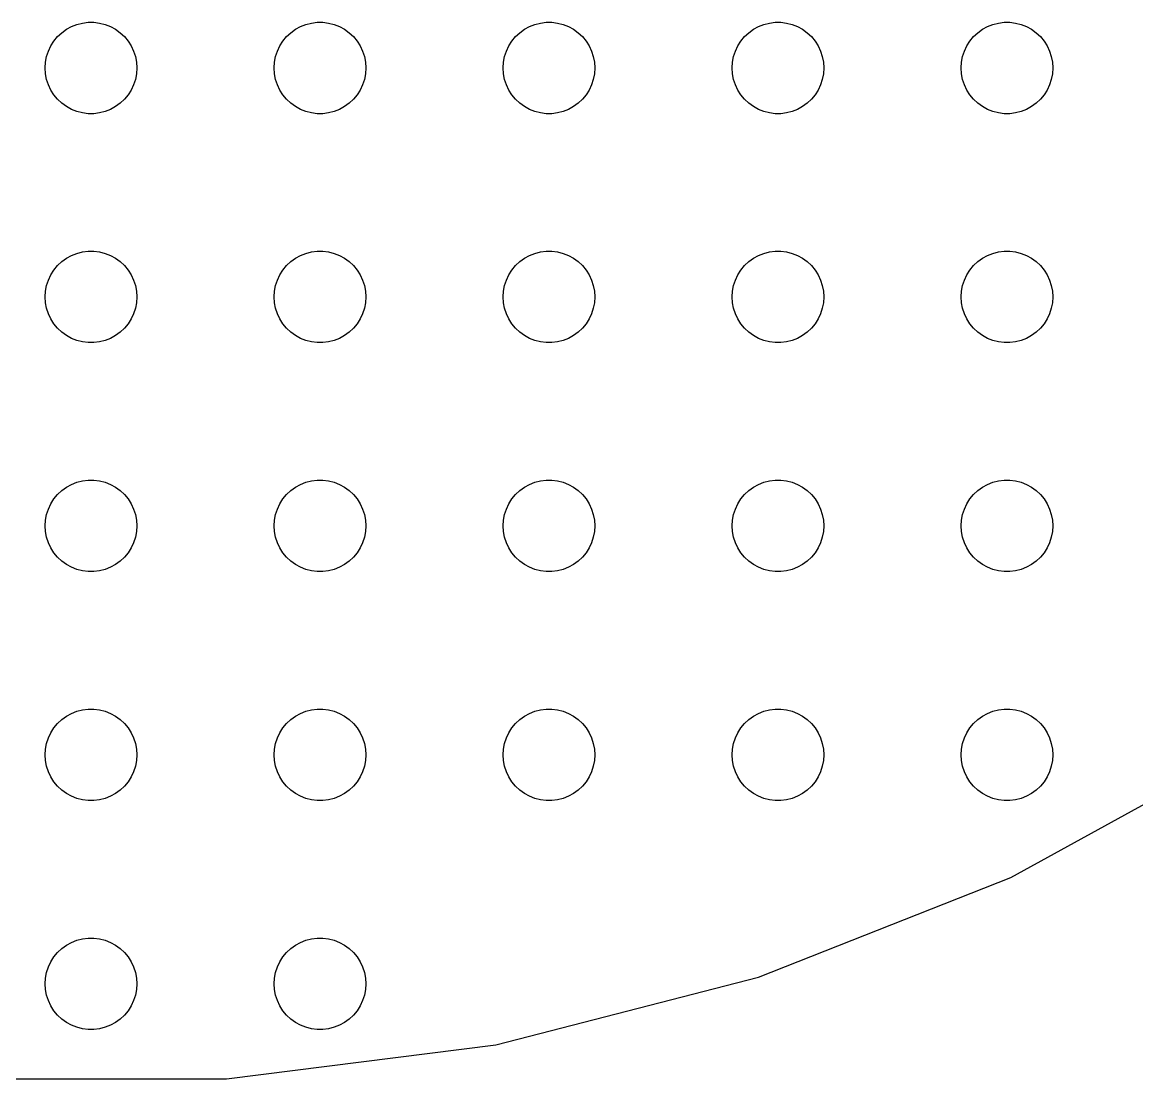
# Model space of a CAD drawing. Header units: metres. Extents: x -142 to 142, y -141 to 141.
# Drawn here: x -4.5 to 68.5, y -141.2 to -72 of the extents above; entities that cross this region are included whole.
import ezdxf

# ---------------------------------------------------------------- set-up
doc = ezdxf.new("R2010")
doc.units = ezdxf.units.M

msp = doc.modelspace()

# ---------------------------------------------------------------- linework, layer by layer
for p, q in [((-1.27733, -72.2855), (-0.92705, -72.1468)), ((-0.92705, -72.1468), (-0.56213, -72.0531)), ((-0.56213, -72.0531), (-0.18837, -72.0059)), ((-0.18837, -72.0059), (0.18837, -72.0059)), ((0.18837, -72.0059), (0.56213, -72.0531)), ((0.56213, -72.0531), (0.92705, -72.1468)), ((0.92705, -72.1468), (1.27733, -72.2855)), ((13.7227, -72.2855), (14.0729, -72.1468)), ((14.0729, -72.1468), (14.4379, -72.0531)), ((14.4379, -72.0531), (14.8116, -72.0059)), ((14.8116, -72.0059), (15.1884, -72.0059)), ((15.1884, -72.0059), (15.5621, -72.0531)), ((15.5621, -72.0531), (15.927, -72.1468)), ((15.927, -72.1468), (16.2773, -72.2855)), ((28.7227, -72.2855), (29.0729, -72.1468)), ((29.0729, -72.1468), (29.4379, -72.0531)), ((29.4379, -72.0531), (29.8116, -72.0059)), ((29.8116, -72.0059), (30.1884, -72.0059)), ((30.1884, -72.0059), (30.5621, -72.0531)), ((30.5621, -72.0531), (30.927, -72.1468)), ((30.927, -72.1468), (31.2773, -72.2855)), ((43.7227, -72.2855), (44.0729, -72.1468)), ((44.0729, -72.1468), (44.4379, -72.0531)), ((44.4379, -72.0531), (44.8116, -72.0059)), ((44.8116, -72.0059), (45.1884, -72.0059)), ((45.1884, -72.0059), (45.5621, -72.0531)), ((45.5621, -72.0531), (45.927, -72.1468)), ((45.927, -72.1468), (46.2773, -72.2855)), ((58.7227, -72.2855), (59.0729, -72.1468)), ((59.0729, -72.1468), (59.4379, -72.0531)), ((59.4379, -72.0531), (59.8116, -72.0059)), ((59.8116, -72.0059), (60.1884, -72.0059)), ((60.1884, -72.0059), (60.5621, -72.0531)), ((60.5621, -72.0531), (60.927, -72.1468)), ((60.927, -72.1468), (61.2773, -72.2855)), ((-2.42705, -73.2366), (-2.1869, -72.9464)), ((-2.1869, -72.9464), (-1.91226, -72.6885)), ((-1.91226, -72.6885), (-1.60747, -72.467)), ((-1.60747, -72.467), (-1.27733, -72.2855)), ((1.27733, -72.2855), (1.60747, -72.467)), ((1.60747, -72.467), (1.91226, -72.6885)), ((1.91226, -72.6885), (2.1869, -72.9464)), ((2.1869, -72.9464), (2.42705, -73.2366)), ((12.5729, -73.2366), (12.8131, -72.9464)), ((12.8131, -72.9464), (13.0877, -72.6885)), ((13.0877, -72.6885), (13.3925, -72.467)), ((13.3925, -72.467), (13.7227, -72.2855)), ((16.2773, -72.2855), (16.6075, -72.467)), ((16.6075, -72.467), (16.9123, -72.6885)), ((16.9123, -72.6885), (17.1869, -72.9464)), ((17.1869, -72.9464), (17.427, -73.2366)), ((27.5729, -73.2366), (27.8131, -72.9464)), ((27.8131, -72.9464), (28.0877, -72.6885)), ((28.0877, -72.6885), (28.3925, -72.467)), ((28.3925, -72.467), (28.7227, -72.2855)), ((31.2773, -72.2855), (31.6075, -72.467)), ((31.6075, -72.467), (31.9123, -72.6885)), ((31.9123, -72.6885), (32.1869, -72.9464)), ((32.1869, -72.9464), (32.427, -73.2366)), ((42.5729, -73.2366), (42.8131, -72.9464)), ((42.8131, -72.9464), (43.0877, -72.6885)), ((43.0877, -72.6885), (43.3925, -72.467)), ((43.3925, -72.467), (43.7227, -72.2855)), ((46.2773, -72.2855), (46.6075, -72.467)), ((46.6075, -72.467), (46.9123, -72.6885)), ((46.9123, -72.6885), (47.1869, -72.9464)), ((47.1869, -72.9464), (47.427, -73.2366)), ((57.5729, -73.2366), (57.8131, -72.9464)), ((57.8131, -72.9464), (58.0877, -72.6885)), ((58.0877, -72.6885), (58.3925, -72.467)), ((58.3925, -72.467), (58.7227, -72.2855)), ((61.2773, -72.2855), (61.6075, -72.467)), ((61.6075, -72.467), (61.9123, -72.6885)), ((61.9123, -72.6885), (62.1869, -72.9464)), ((62.1869, -72.9464), (62.427, -73.2366)), ((-2.78932, -73.8956), (-2.62891, -73.5547)), ((-2.62891, -73.5547), (-2.42705, -73.2366)), ((2.42705, -73.2366), (2.62891, -73.5547)), ((2.62891, -73.5547), (2.78932, -73.8956)), ((12.2107, -73.8956), (12.3711, -73.5547)), ((12.3711, -73.5547), (12.5729, -73.2366)), ((17.427, -73.2366), (17.6289, -73.5547)), ((17.6289, -73.5547), (17.7893, -73.8956)), ((27.2107, -73.8956), (27.3711, -73.5547)), ((27.3711, -73.5547), (27.5729, -73.2366)), ((32.427, -73.2366), (32.6289, -73.5547)), ((32.6289, -73.5547), (32.7893, -73.8956)), ((42.2107, -73.8956), (42.3711, -73.5547)), ((42.3711, -73.5547), (42.5729, -73.2366)), ((47.427, -73.2366), (47.6289, -73.5547)), ((47.6289, -73.5547), (47.7893, -73.8956)), ((57.2107, -73.8956), (57.3711, -73.5547)), ((57.3711, -73.5547), (57.5729, -73.2366)), ((62.427, -73.2366), (62.6289, -73.5547)), ((62.6289, -73.5547), (62.7893, -73.8956)), ((-2.97633, -74.624), (-2.90575, -74.2539)), ((-2.90575, -74.2539), (-2.78932, -73.8956)), ((2.78932, -73.8956), (2.90575, -74.2539)), ((2.90575, -74.2539), (2.97633, -74.624)), ((12.0237, -74.624), (12.0942, -74.2539)), ((12.0942, -74.2539), (12.2107, -73.8956)), ((17.7893, -73.8956), (17.9057, -74.2539)), ((17.9057, -74.2539), (17.9763, -74.624)), ((27.0237, -74.624), (27.0942, -74.2539)), ((27.0942, -74.2539), (27.2107, -73.8956)), ((32.7893, -73.8956), (32.9057, -74.2539)), ((32.9057, -74.2539), (32.9763, -74.624)), ((42.0237, -74.624), (42.0942, -74.2539)), ((42.0942, -74.2539), (42.2107, -73.8956)), ((47.7893, -73.8956), (47.9057, -74.2539)), ((47.9057, -74.2539), (47.9763, -74.624)), ((57.0237, -74.624), (57.0942, -74.2539)), ((57.0942, -74.2539), (57.2107, -73.8956)), ((62.7893, -73.8956), (62.9057, -74.2539)), ((62.9057, -74.2539), (62.9763, -74.624)), ((-3, -75), (-2.97633, -74.624)), ((-2.97633, -75.376), (-3, -75)), ((2.97633, -74.624), (3, -75)), ((3, -75), (2.97633, -75.376)), ((12, -75), (12.0237, -74.624)), ((12.0237, -75.376), (12, -75)), ((17.9763, -74.624), (18, -75)), ((18, -75), (17.9763, -75.376)), ((27, -75), (27.0237, -74.624)), ((27.0237, -75.376), (27, -75)), ((32.9763, -74.624), (33, -75)), ((33, -75), (32.9763, -75.376)), ((42, -75), (42.0237, -74.624)), ((42.0237, -75.376), (42, -75)), ((47.9763, -74.624), (48, -75)), ((48, -75), (47.9763, -75.376)), ((57, -75), (57.0237, -74.624)), ((57.0237, -75.376), (57, -75)), ((62.9763, -74.624), (63, -75)), ((63, -75), (62.9763, -75.376)), ((-2.90575, -75.7461), (-2.97633, -75.376)), ((-2.78932, -76.1044), (-2.90575, -75.7461)), ((2.90575, -75.7461), (2.78932, -76.1044)), ((2.97633, -75.376), (2.90575, -75.7461)), ((12.0942, -75.7461), (12.0237, -75.376)), ((12.2107, -76.1044), (12.0942, -75.7461)), ((17.9057, -75.7461), (17.7893, -76.1044)), ((17.9763, -75.376), (17.9057, -75.7461)), ((27.0942, -75.7461), (27.0237, -75.376)), ((27.2107, -76.1044), (27.0942, -75.7461)), ((32.9057, -75.7461), (32.7893, -76.1044)), ((32.9763, -75.376), (32.9057, -75.7461)), ((42.0942, -75.7461), (42.0237, -75.376)), ((42.2107, -76.1044), (42.0942, -75.7461)), ((47.9057, -75.7461), (47.7893, -76.1044)), ((47.9763, -75.376), (47.9057, -75.7461)), ((57.0942, -75.7461), (57.0237, -75.376)), ((57.2107, -76.1044), (57.0942, -75.7461)), ((62.9057, -75.7461), (62.7893, -76.1044)), ((62.9763, -75.376), (62.9057, -75.7461)), ((-2.62891, -76.4453), (-2.78932, -76.1044)), ((-2.42705, -76.7634), (-2.62891, -76.4453)), ((2.62891, -76.4453), (2.42705, -76.7634)), ((2.78932, -76.1044), (2.62891, -76.4453)), ((12.3711, -76.4453), (12.2107, -76.1044)), ((12.5729, -76.7634), (12.3711, -76.4453)), ((17.6289, -76.4453), (17.427, -76.7634)), ((17.7893, -76.1044), (17.6289, -76.4453)), ((27.3711, -76.4453), (27.2107, -76.1044)), ((27.5729, -76.7634), (27.3711, -76.4453)), ((32.6289, -76.4453), (32.427, -76.7634)), ((32.7893, -76.1044), (32.6289, -76.4453)), ((42.3711, -76.4453), (42.2107, -76.1044)), ((42.5729, -76.7634), (42.3711, -76.4453)), ((47.6289, -76.4453), (47.427, -76.7634)), ((47.7893, -76.1044), (47.6289, -76.4453)), ((57.3711, -76.4453), (57.2107, -76.1044)), ((57.5729, -76.7634), (57.3711, -76.4453)), ((62.6289, -76.4453), (62.427, -76.7634)), ((62.7893, -76.1044), (62.6289, -76.4453)), ((-2.1869, -77.0536), (-2.42705, -76.7634)), ((-1.91226, -77.3115), (-2.1869, -77.0536)), ((-1.60747, -77.533), (-1.91226, -77.3115)), ((1.91226, -77.3115), (1.60747, -77.533)), ((2.1869, -77.0536), (1.91226, -77.3115)), ((2.42705, -76.7634), (2.1869, -77.0536)), ((12.8131, -77.0536), (12.5729, -76.7634)), ((13.0877, -77.3115), (12.8131, -77.0536)), ((13.3925, -77.533), (13.0877, -77.3115)), ((16.9123, -77.3115), (16.6075, -77.533)), ((17.1869, -77.0536), (16.9123, -77.3115)), ((17.427, -76.7634), (17.1869, -77.0536)), ((27.8131, -77.0536), (27.5729, -76.7634)), ((28.0877, -77.3115), (27.8131, -77.0536)), ((28.3925, -77.533), (28.0877, -77.3115)), ((31.9123, -77.3115), (31.6075, -77.533)), ((32.1869, -77.0536), (31.9123, -77.3115)), ((32.427, -76.7634), (32.1869, -77.0536)), ((42.8131, -77.0536), (42.5729, -76.7634)), ((43.0877, -77.3115), (42.8131, -77.0536)), ((43.3925, -77.533), (43.0877, -77.3115)), ((46.9123, -77.3115), (46.6075, -77.533)), ((47.1869, -77.0536), (46.9123, -77.3115)), ((47.427, -76.7634), (47.1869, -77.0536)), ((57.8131, -77.0536), (57.5729, -76.7634)), ((58.0877, -77.3115), (57.8131, -77.0536)), ((58.3925, -77.533), (58.0877, -77.3115)), ((61.9123, -77.3115), (61.6075, -77.533)), ((62.1869, -77.0536), (61.9123, -77.3115)), ((62.427, -76.7634), (62.1869, -77.0536)), ((-1.27733, -77.7145), (-1.60747, -77.533)), ((-0.92705, -77.8532), (-1.27733, -77.7145)), ((-0.56213, -77.9469), (-0.92705, -77.8532)), ((-0.18837, -77.9941), (-0.56213, -77.9469)), ((0.18837, -77.9941), (-0.18837, -77.9941)), ((0.56213, -77.9469), (0.18837, -77.9941)), ((0.92705, -77.8532), (0.56213, -77.9469)), ((1.27733, -77.7145), (0.92705, -77.8532)), ((1.60747, -77.533), (1.27733, -77.7145)), ((13.7227, -77.7145), (13.3925, -77.533)), ((14.0729, -77.8532), (13.7227, -77.7145)), ((14.4379, -77.9469), (14.0729, -77.8532)), ((14.8116, -77.9941), (14.4379, -77.9469)), ((15.1884, -77.9941), (14.8116, -77.9941)), ((15.5621, -77.9469), (15.1884, -77.9941)), ((15.927, -77.8532), (15.5621, -77.9469)), ((16.2773, -77.7145), (15.927, -77.8532)), ((16.6075, -77.533), (16.2773, -77.7145)), ((28.7227, -77.7145), (28.3925, -77.533)), ((29.0729, -77.8532), (28.7227, -77.7145)), ((29.4379, -77.9469), (29.0729, -77.8532)), ((29.8116, -77.9941), (29.4379, -77.9469)), ((30.1884, -77.9941), (29.8116, -77.9941)), ((30.5621, -77.9469), (30.1884, -77.9941)), ((30.927, -77.8532), (30.5621, -77.9469)), ((31.2773, -77.7145), (30.927, -77.8532)), ((31.6075, -77.533), (31.2773, -77.7145)), ((43.7227, -77.7145), (43.3925, -77.533)), ((44.0729, -77.8532), (43.7227, -77.7145)), ((44.4379, -77.9469), (44.0729, -77.8532)), ((44.8116, -77.9941), (44.4379, -77.9469)), ((45.1884, -77.9941), (44.8116, -77.9941)), ((45.5621, -77.9469), (45.1884, -77.9941)), ((45.927, -77.8532), (45.5621, -77.9469)), ((46.2773, -77.7145), (45.927, -77.8532)), ((46.6075, -77.533), (46.2773, -77.7145)), ((58.7227, -77.7145), (58.3925, -77.533)), ((59.0729, -77.8532), (58.7227, -77.7145)), ((59.4379, -77.9469), (59.0729, -77.8532)), ((59.8116, -77.9941), (59.4379, -77.9469)), ((60.1884, -77.9941), (59.8116, -77.9941)), ((60.5621, -77.9469), (60.1884, -77.9941)), ((60.927, -77.8532), (60.5621, -77.9469)), ((61.2773, -77.7145), (60.927, -77.8532)), ((61.6075, -77.533), (61.2773, -77.7145)), ((-1.91226, -87.6885), (-1.60747, -87.467)), ((-1.60747, -87.467), (-1.27733, -87.2855)), ((-1.27733, -87.2855), (-0.92705, -87.1468)), ((-0.92705, -87.1468), (-0.56213, -87.0531)), ((-0.56213, -87.0531), (-0.18837, -87.0059)), ((-0.18837, -87.0059), (0.18837, -87.0059)), ((0.18837, -87.0059), (0.56213, -87.0531)), ((0.56213, -87.0531), (0.92705, -87.1468)), ((0.92705, -87.1468), (1.27733, -87.2855)), ((1.27733, -87.2855), (1.60747, -87.467)), ((1.60747, -87.467), (1.91226, -87.6885)), ((13.0877, -87.6885), (13.3925, -87.467)), ((13.3925, -87.467), (13.7227, -87.2855)), ((13.7227, -87.2855), (14.0729, -87.1468)), ((14.0729, -87.1468), (14.4379, -87.0531)), ((14.4379, -87.0531), (14.8116, -87.0059)), ((14.8116, -87.0059), (15.1884, -87.0059)), ((15.1884, -87.0059), (15.5621, -87.0531)), ((15.5621, -87.0531), (15.927, -87.1468)), ((15.927, -87.1468), (16.2773, -87.2855)), ((16.2773, -87.2855), (16.6075, -87.467)), ((16.6075, -87.467), (16.9123, -87.6885)), ((28.0877, -87.6885), (28.3925, -87.467)), ((28.3925, -87.467), (28.7227, -87.2855)), ((28.7227, -87.2855), (29.0729, -87.1468)), ((29.0729, -87.1468), (29.4379, -87.0531)), ((29.4379, -87.0531), (29.8116, -87.0059)), ((29.8116, -87.0059), (30.1884, -87.0059)), ((30.1884, -87.0059), (30.5621, -87.0531)), ((30.5621, -87.0531), (30.927, -87.1468)), ((30.927, -87.1468), (31.2773, -87.2855)), ((31.2773, -87.2855), (31.6075, -87.467)), ((31.6075, -87.467), (31.9123, -87.6885)), ((43.0877, -87.6885), (43.3925, -87.467)), ((43.3925, -87.467), (43.7227, -87.2855)), ((43.7227, -87.2855), (44.0729, -87.1468)), ((44.0729, -87.1468), (44.4379, -87.0531)), ((44.4379, -87.0531), (44.8116, -87.0059)), ((44.8116, -87.0059), (45.1884, -87.0059)), ((45.1884, -87.0059), (45.5621, -87.0531)), ((45.5621, -87.0531), (45.927, -87.1468)), ((45.927, -87.1468), (46.2773, -87.2855)), ((46.2773, -87.2855), (46.6075, -87.467)), ((46.6075, -87.467), (46.9123, -87.6885)), ((58.0877, -87.6885), (58.3925, -87.467)), ((58.3925, -87.467), (58.7227, -87.2855)), ((58.7227, -87.2855), (59.0729, -87.1468)), ((59.0729, -87.1468), (59.4379, -87.0531)), ((59.4379, -87.0531), (59.8116, -87.0059)), ((59.8116, -87.0059), (60.1884, -87.0059)), ((60.1884, -87.0059), (60.5621, -87.0531)), ((60.5621, -87.0531), (60.927, -87.1468)), ((60.927, -87.1468), (61.2773, -87.2855)), ((61.2773, -87.2855), (61.6075, -87.467)), ((61.6075, -87.467), (61.9123, -87.6885)), ((-2.62891, -88.5547), (-2.42705, -88.2366)), ((-2.42705, -88.2366), (-2.1869, -87.9464)), ((-2.1869, -87.9464), (-1.91226, -87.6885)), ((1.91226, -87.6885), (2.1869, -87.9464)), ((2.1869, -87.9464), (2.42705, -88.2366)), ((2.42705, -88.2366), (2.62891, -88.5547)), ((12.3711, -88.5547), (12.5729, -88.2366)), ((12.5729, -88.2366), (12.8131, -87.9464)), ((12.8131, -87.9464), (13.0877, -87.6885)), ((16.9123, -87.6885), (17.1869, -87.9464)), ((17.1869, -87.9464), (17.427, -88.2366)), ((17.427, -88.2366), (17.6289, -88.5547)), ((27.3711, -88.5547), (27.5729, -88.2366)), ((27.5729, -88.2366), (27.8131, -87.9464)), ((27.8131, -87.9464), (28.0877, -87.6885)), ((31.9123, -87.6885), (32.1869, -87.9464)), ((32.1869, -87.9464), (32.427, -88.2366)), ((32.427, -88.2366), (32.6289, -88.5547)), ((42.3711, -88.5547), (42.5729, -88.2366)), ((42.5729, -88.2366), (42.8131, -87.9464)), ((42.8131, -87.9464), (43.0877, -87.6885)), ((46.9123, -87.6885), (47.1869, -87.9464)), ((47.1869, -87.9464), (47.427, -88.2366)), ((47.427, -88.2366), (47.6289, -88.5547)), ((57.3711, -88.5547), (57.5729, -88.2366)), ((57.5729, -88.2366), (57.8131, -87.9464)), ((57.8131, -87.9464), (58.0877, -87.6885)), ((61.9123, -87.6885), (62.1869, -87.9464)), ((62.1869, -87.9464), (62.427, -88.2366)), ((62.427, -88.2366), (62.6289, -88.5547)), ((-2.90575, -89.2539), (-2.78932, -88.8956)), ((-2.78932, -88.8956), (-2.62891, -88.5547)), ((2.62891, -88.5547), (2.78932, -88.8956)), ((2.78932, -88.8956), (2.90575, -89.2539)), ((12.0942, -89.2539), (12.2107, -88.8956)), ((12.2107, -88.8956), (12.3711, -88.5547)), ((17.6289, -88.5547), (17.7893, -88.8956)), ((17.7893, -88.8956), (17.9057, -89.2539)), ((27.0942, -89.2539), (27.2107, -88.8956)), ((27.2107, -88.8956), (27.3711, -88.5547)), ((32.6289, -88.5547), (32.7893, -88.8956)), ((32.7893, -88.8956), (32.9057, -89.2539)), ((42.0942, -89.2539), (42.2107, -88.8956)), ((42.2107, -88.8956), (42.3711, -88.5547)), ((47.6289, -88.5547), (47.7893, -88.8956)), ((47.7893, -88.8956), (47.9057, -89.2539)), ((57.0942, -89.2539), (57.2107, -88.8956)), ((57.2107, -88.8956), (57.3711, -88.5547)), ((62.6289, -88.5547), (62.7893, -88.8956)), ((62.7893, -88.8956), (62.9057, -89.2539)), ((-3, -90), (-2.97633, -89.624)), ((-2.97633, -89.624), (-2.90575, -89.2539)), ((2.90575, -89.2539), (2.97633, -89.624)), ((2.97633, -89.624), (3, -90)), ((12, -90), (12.0237, -89.624)), ((12.0237, -89.624), (12.0942, -89.2539)), ((17.9057, -89.2539), (17.9763, -89.624)), ((17.9763, -89.624), (18, -90)), ((27, -90), (27.0237, -89.624)), ((27.0237, -89.624), (27.0942, -89.2539)), ((32.9057, -89.2539), (32.9763, -89.624)), ((32.9763, -89.624), (33, -90)), ((42, -90), (42.0237, -89.624)), ((42.0237, -89.624), (42.0942, -89.2539)), ((47.9057, -89.2539), (47.9763, -89.624)), ((47.9763, -89.624), (48, -90)), ((57, -90), (57.0237, -89.624)), ((57.0237, -89.624), (57.0942, -89.2539)), ((62.9057, -89.2539), (62.9763, -89.624)), ((62.9763, -89.624), (63, -90)), ((-2.97633, -90.376), (-3, -90)), ((-2.90575, -90.7461), (-2.97633, -90.376)), ((2.97633, -90.376), (2.90575, -90.7461)), ((3, -90), (2.97633, -90.376)), ((12.0237, -90.376), (12, -90)), ((12.0942, -90.7461), (12.0237, -90.376)), ((17.9763, -90.376), (17.9057, -90.7461)), ((18, -90), (17.9763, -90.376)), ((27.0237, -90.376), (27, -90)), ((27.0942, -90.7461), (27.0237, -90.376)), ((32.9763, -90.376), (32.9057, -90.7461)), ((33, -90), (32.9763, -90.376)), ((42.0237, -90.376), (42, -90)), ((42.0942, -90.7461), (42.0237, -90.376)), ((47.9763, -90.376), (47.9057, -90.7461)), ((48, -90), (47.9763, -90.376)), ((57.0237, -90.376), (57, -90)), ((57.0942, -90.7461), (57.0237, -90.376)), ((62.9763, -90.376), (62.9057, -90.7461)), ((63, -90), (62.9763, -90.376)), ((-2.78932, -91.1044), (-2.90575, -90.7461)), ((-2.62891, -91.4453), (-2.78932, -91.1044)), ((2.78932, -91.1044), (2.62891, -91.4453)), ((2.90575, -90.7461), (2.78932, -91.1044)), ((12.2107, -91.1044), (12.0942, -90.7461)), ((12.3711, -91.4453), (12.2107, -91.1044)), ((17.7893, -91.1044), (17.6289, -91.4453)), ((17.9057, -90.7461), (17.7893, -91.1044)), ((27.2107, -91.1044), (27.0942, -90.7461)), ((27.3711, -91.4453), (27.2107, -91.1044)), ((32.7893, -91.1044), (32.6289, -91.4453)), ((32.9057, -90.7461), (32.7893, -91.1044)), ((42.2107, -91.1044), (42.0942, -90.7461)), ((42.3711, -91.4453), (42.2107, -91.1044)), ((47.7893, -91.1044), (47.6289, -91.4453)), ((47.9057, -90.7461), (47.7893, -91.1044)), ((57.2107, -91.1044), (57.0942, -90.7461)), ((57.3711, -91.4453), (57.2107, -91.1044)), ((62.7893, -91.1044), (62.6289, -91.4453)), ((62.9057, -90.7461), (62.7893, -91.1044)), ((-2.42705, -91.7634), (-2.62891, -91.4453)), ((-2.1869, -92.0536), (-2.42705, -91.7634)), ((2.42705, -91.7634), (2.1869, -92.0536)), ((2.62891, -91.4453), (2.42705, -91.7634)), ((12.5729, -91.7634), (12.3711, -91.4453)), ((12.8131, -92.0536), (12.5729, -91.7634)), ((17.427, -91.7634), (17.1869, -92.0536)), ((17.6289, -91.4453), (17.427, -91.7634)), ((27.5729, -91.7634), (27.3711, -91.4453)), ((27.8131, -92.0536), (27.5729, -91.7634)), ((32.427, -91.7634), (32.1869, -92.0536)), ((32.6289, -91.4453), (32.427, -91.7634)), ((42.5729, -91.7634), (42.3711, -91.4453)), ((42.8131, -92.0536), (42.5729, -91.7634)), ((47.427, -91.7634), (47.1869, -92.0536)), ((47.6289, -91.4453), (47.427, -91.7634)), ((57.5729, -91.7634), (57.3711, -91.4453)), ((57.8131, -92.0536), (57.5729, -91.7634)), ((62.427, -91.7634), (62.1869, -92.0536)), ((62.6289, -91.4453), (62.427, -91.7634)), ((-1.91226, -92.3115), (-2.1869, -92.0536)), ((-1.60747, -92.533), (-1.91226, -92.3115)), ((-1.27733, -92.7145), (-1.60747, -92.533)), ((1.60747, -92.533), (1.27733, -92.7145)), ((1.91226, -92.3115), (1.60747, -92.533)), ((2.1869, -92.0536), (1.91226, -92.3115)), ((13.0877, -92.3115), (12.8131, -92.0536)), ((13.3925, -92.533), (13.0877, -92.3115)), ((13.7227, -92.7145), (13.3925, -92.533)), ((16.6075, -92.533), (16.2773, -92.7145)), ((16.9123, -92.3115), (16.6075, -92.533)), ((17.1869, -92.0536), (16.9123, -92.3115)), ((28.0877, -92.3115), (27.8131, -92.0536)), ((28.3925, -92.533), (28.0877, -92.3115)), ((28.7227, -92.7145), (28.3925, -92.533)), ((31.6075, -92.533), (31.2773, -92.7145)), ((31.9123, -92.3115), (31.6075, -92.533)), ((32.1869, -92.0536), (31.9123, -92.3115)), ((43.0877, -92.3115), (42.8131, -92.0536)), ((43.3925, -92.533), (43.0877, -92.3115)), ((43.7227, -92.7145), (43.3925, -92.533)), ((46.6075, -92.533), (46.2773, -92.7145)), ((46.9123, -92.3115), (46.6075, -92.533)), ((47.1869, -92.0536), (46.9123, -92.3115)), ((58.0877, -92.3115), (57.8131, -92.0536)), ((58.3925, -92.533), (58.0877, -92.3115)), ((58.7227, -92.7145), (58.3925, -92.533)), ((61.6075, -92.533), (61.2773, -92.7145)), ((61.9123, -92.3115), (61.6075, -92.533)), ((62.1869, -92.0536), (61.9123, -92.3115)), ((-0.92705, -92.8532), (-1.27733, -92.7145)), ((-0.56213, -92.9469), (-0.92705, -92.8532)), ((-0.18837, -92.9941), (-0.56213, -92.9469)), ((0.18837, -92.9941), (-0.18837, -92.9941)), ((0.56213, -92.9469), (0.18837, -92.9941)), ((0.92705, -92.8532), (0.56213, -92.9469)), ((1.27733, -92.7145), (0.92705, -92.8532)), ((14.0729, -92.8532), (13.7227, -92.7145)), ((14.4379, -92.9469), (14.0729, -92.8532)), ((14.8116, -92.9941), (14.4379, -92.9469)), ((15.1884, -92.9941), (14.8116, -92.9941)), ((15.5621, -92.9469), (15.1884, -92.9941)), ((15.927, -92.8532), (15.5621, -92.9469)), ((16.2773, -92.7145), (15.927, -92.8532)), ((29.0729, -92.8532), (28.7227, -92.7145)), ((29.4379, -92.9469), (29.0729, -92.8532)), ((29.8116, -92.9941), (29.4379, -92.9469)), ((30.1884, -92.9941), (29.8116, -92.9941)), ((30.5621, -92.9469), (30.1884, -92.9941)), ((30.927, -92.8532), (30.5621, -92.9469)), ((31.2773, -92.7145), (30.927, -92.8532)), ((44.0729, -92.8532), (43.7227, -92.7145)), ((44.4379, -92.9469), (44.0729, -92.8532)), ((44.8116, -92.9941), (44.4379, -92.9469)), ((45.1884, -92.9941), (44.8116, -92.9941)), ((45.5621, -92.9469), (45.1884, -92.9941)), ((45.927, -92.8532), (45.5621, -92.9469)), ((46.2773, -92.7145), (45.927, -92.8532)), ((59.0729, -92.8532), (58.7227, -92.7145)), ((59.4379, -92.9469), (59.0729, -92.8532)), ((59.8116, -92.9941), (59.4379, -92.9469)), ((60.1884, -92.9941), (59.8116, -92.9941)), ((60.5621, -92.9469), (60.1884, -92.9941)), ((60.927, -92.8532), (60.5621, -92.9469)), ((61.2773, -92.7145), (60.927, -92.8532)), ((-1.27733, -102.286), (-0.92705, -102.147)), ((-0.92705, -102.147), (-0.56213, -102.053)), ((-0.56213, -102.053), (-0.18837, -102.006)), ((-0.18837, -102.006), (0.18837, -102.006)), ((0.18837, -102.006), (0.56213, -102.053)), ((0.56213, -102.053), (0.92705, -102.147)), ((0.92705, -102.147), (1.27733, -102.286)), ((13.7227, -102.286), (14.0729, -102.147)), ((14.0729, -102.147), (14.4379, -102.053)), ((14.4379, -102.053), (14.8116, -102.006)), ((14.8116, -102.006), (15.1884, -102.006)), ((15.1884, -102.006), (15.5621, -102.053)), ((15.5621, -102.053), (15.927, -102.147)), ((15.927, -102.147), (16.2773, -102.286)), ((28.7227, -102.286), (29.0729, -102.147)), ((29.0729, -102.147), (29.4379, -102.053)), ((29.4379, -102.053), (29.8116, -102.006)), ((29.8116, -102.006), (30.1884, -102.006)), ((30.1884, -102.006), (30.5621, -102.053)), ((30.5621, -102.053), (30.927, -102.147)), ((30.927, -102.147), (31.2773, -102.286)), ((43.7227, -102.286), (44.0729, -102.147)), ((44.0729, -102.147), (44.4379, -102.053)), ((44.4379, -102.053), (44.8116, -102.006)), ((44.8116, -102.006), (45.1884, -102.006)), ((45.1884, -102.006), (45.5621, -102.053)), ((45.5621, -102.053), (45.927, -102.147)), ((45.927, -102.147), (46.2773, -102.286)), ((58.7227, -102.286), (59.0729, -102.147)), ((59.0729, -102.147), (59.4379, -102.053)), ((59.4379, -102.053), (59.8116, -102.006)), ((59.8116, -102.006), (60.1884, -102.006)), ((60.1884, -102.006), (60.5621, -102.053)), ((60.5621, -102.053), (60.927, -102.147)), ((60.927, -102.147), (61.2773, -102.286)), ((-2.1869, -102.946), (-1.91226, -102.688)), ((-1.91226, -102.688), (-1.60747, -102.467)), ((-1.60747, -102.467), (-1.27733, -102.286)), ((1.27733, -102.286), (1.60747, -102.467)), ((1.60747, -102.467), (1.91226, -102.688)), ((1.91226, -102.688), (2.1869, -102.946)), ((12.8131, -102.946), (13.0877, -102.688)), ((13.0877, -102.688), (13.3925, -102.467)), ((13.3925, -102.467), (13.7227, -102.286)), ((16.2773, -102.286), (16.6075, -102.467)), ((16.6075, -102.467), (16.9123, -102.688)), ((16.9123, -102.688), (17.1869, -102.946)), ((27.8131, -102.946), (28.0877, -102.688)), ((28.0877, -102.688), (28.3925, -102.467)), ((28.3925, -102.467), (28.7227, -102.286)), ((31.2773, -102.286), (31.6075, -102.467)), ((31.6075, -102.467), (31.9123, -102.688)), ((31.9123, -102.688), (32.1869, -102.946)), ((42.8131, -102.946), (43.0877, -102.688)), ((43.0877, -102.688), (43.3925, -102.467)), ((43.3925, -102.467), (43.7227, -102.286)), ((46.2773, -102.286), (46.6075, -102.467)), ((46.6075, -102.467), (46.9123, -102.688)), ((46.9123, -102.688), (47.1869, -102.946)), ((57.8131, -102.946), (58.0877, -102.688)), ((58.0877, -102.688), (58.3925, -102.467)), ((58.3925, -102.467), (58.7227, -102.286)), ((61.2773, -102.286), (61.6075, -102.467)), ((61.6075, -102.467), (61.9123, -102.688)), ((61.9123, -102.688), (62.1869, -102.946)), ((-2.78932, -103.896), (-2.62891, -103.555)), ((-2.62891, -103.555), (-2.42705, -103.237)), ((-2.42705, -103.237), (-2.1869, -102.946)), ((2.1869, -102.946), (2.42705, -103.237)), ((2.42705, -103.237), (2.62891, -103.555)), ((2.62891, -103.555), (2.78932, -103.896)), ((12.2107, -103.896), (12.3711, -103.555)), ((12.3711, -103.555), (12.5729, -103.237)), ((12.5729, -103.237), (12.8131, -102.946)), ((17.1869, -102.946), (17.427, -103.237)), ((17.427, -103.237), (17.6289, -103.555)), ((17.6289, -103.555), (17.7893, -103.896)), ((27.2107, -103.896), (27.3711, -103.555)), ((27.3711, -103.555), (27.5729, -103.237)), ((27.5729, -103.237), (27.8131, -102.946)), ((32.1869, -102.946), (32.427, -103.237)), ((32.427, -103.237), (32.6289, -103.555)), ((32.6289, -103.555), (32.7893, -103.896)), ((42.2107, -103.896), (42.3711, -103.555)), ((42.3711, -103.555), (42.5729, -103.237)), ((42.5729, -103.237), (42.8131, -102.946)), ((47.1869, -102.946), (47.427, -103.237)), ((47.427, -103.237), (47.6289, -103.555)), ((47.6289, -103.555), (47.7893, -103.896)), ((57.2107, -103.896), (57.3711, -103.555)), ((57.3711, -103.555), (57.5729, -103.237)), ((57.5729, -103.237), (57.8131, -102.946)), ((62.1869, -102.946), (62.427, -103.237)), ((62.427, -103.237), (62.6289, -103.555)), ((62.6289, -103.555), (62.7893, -103.896)), ((-2.97633, -104.624), (-2.90575, -104.254)), ((-2.90575, -104.254), (-2.78932, -103.896)), ((2.78932, -103.896), (2.90575, -104.254)), ((2.90575, -104.254), (2.97633, -104.624)), ((12.0237, -104.624), (12.0942, -104.254)), ((12.0942, -104.254), (12.2107, -103.896)), ((17.7893, -103.896), (17.9057, -104.254)), ((17.9057, -104.254), (17.9763, -104.624)), ((27.0237, -104.624), (27.0942, -104.254)), ((27.0942, -104.254), (27.2107, -103.896)), ((32.7893, -103.896), (32.9057, -104.254)), ((32.9057, -104.254), (32.9763, -104.624)), ((42.0237, -104.624), (42.0942, -104.254)), ((42.0942, -104.254), (42.2107, -103.896)), ((47.7893, -103.896), (47.9057, -104.254)), ((47.9057, -104.254), (47.9763, -104.624)), ((57.0237, -104.624), (57.0942, -104.254)), ((57.0942, -104.254), (57.2107, -103.896)), ((62.7893, -103.896), (62.9057, -104.254)), ((62.9057, -104.254), (62.9763, -104.624)), ((-3, -105), (-2.97633, -104.624)), ((-2.97633, -105.376), (-3, -105)), ((2.97633, -104.624), (3, -105)), ((3, -105), (2.97633, -105.376)), ((12, -105), (12.0237, -104.624)), ((12.0237, -105.376), (12, -105)), ((17.9763, -104.624), (18, -105)), ((18, -105), (17.9763, -105.376)), ((27, -105), (27.0237, -104.624)), ((27.0237, -105.376), (27, -105)), ((32.9763, -104.624), (33, -105)), ((33, -105), (32.9763, -105.376)), ((42, -105), (42.0237, -104.624)), ((42.0237, -105.376), (42, -105)), ((47.9763, -104.624), (48, -105)), ((48, -105), (47.9763, -105.376)), ((57, -105), (57.0237, -104.624)), ((57.0237, -105.376), (57, -105)), ((62.9763, -104.624), (63, -105)), ((63, -105), (62.9763, -105.376)), ((-2.90575, -105.746), (-2.97633, -105.376)), ((-2.78932, -106.104), (-2.90575, -105.746)), ((2.90575, -105.746), (2.78932, -106.104)), ((2.97633, -105.376), (2.90575, -105.746)), ((12.0942, -105.746), (12.0237, -105.376)), ((12.2107, -106.104), (12.0942, -105.746)), ((17.9057, -105.746), (17.7893, -106.104)), ((17.9763, -105.376), (17.9057, -105.746)), ((27.0942, -105.746), (27.0237, -105.376)), ((27.2107, -106.104), (27.0942, -105.746)), ((32.9057, -105.746), (32.7893, -106.104)), ((32.9763, -105.376), (32.9057, -105.746)), ((42.0942, -105.746), (42.0237, -105.376)), ((42.2107, -106.104), (42.0942, -105.746)), ((47.9057, -105.746), (47.7893, -106.104)), ((47.9763, -105.376), (47.9057, -105.746)), ((57.0942, -105.746), (57.0237, -105.376)), ((57.2107, -106.104), (57.0942, -105.746)), ((62.9057, -105.746), (62.7893, -106.104)), ((62.9763, -105.376), (62.9057, -105.746)), ((-2.62891, -106.445), (-2.78932, -106.104)), ((-2.42705, -106.763), (-2.62891, -106.445)), ((2.62891, -106.445), (2.42705, -106.763)), ((2.78932, -106.104), (2.62891, -106.445)), ((12.3711, -106.445), (12.2107, -106.104)), ((12.5729, -106.763), (12.3711, -106.445)), ((17.6289, -106.445), (17.427, -106.763)), ((17.7893, -106.104), (17.6289, -106.445)), ((27.3711, -106.445), (27.2107, -106.104)), ((27.5729, -106.763), (27.3711, -106.445)), ((32.6289, -106.445), (32.427, -106.763)), ((32.7893, -106.104), (32.6289, -106.445)), ((42.3711, -106.445), (42.2107, -106.104)), ((42.5729, -106.763), (42.3711, -106.445)), ((47.6289, -106.445), (47.427, -106.763)), ((47.7893, -106.104), (47.6289, -106.445)), ((57.3711, -106.445), (57.2107, -106.104)), ((57.5729, -106.763), (57.3711, -106.445)), ((62.6289, -106.445), (62.427, -106.763)), ((62.7893, -106.104), (62.6289, -106.445)), ((-2.1869, -107.054), (-2.42705, -106.763)), ((-1.91226, -107.312), (-2.1869, -107.054)), ((2.1869, -107.054), (1.91226, -107.312)), ((2.42705, -106.763), (2.1869, -107.054)), ((12.8131, -107.054), (12.5729, -106.763)), ((13.0877, -107.312), (12.8131, -107.054)), ((17.1869, -107.054), (16.9123, -107.312)), ((17.427, -106.763), (17.1869, -107.054)), ((27.8131, -107.054), (27.5729, -106.763)), ((28.0877, -107.312), (27.8131, -107.054)), ((32.1869, -107.054), (31.9123, -107.312)), ((32.427, -106.763), (32.1869, -107.054)), ((42.8131, -107.054), (42.5729, -106.763)), ((43.0877, -107.312), (42.8131, -107.054)), ((47.1869, -107.054), (46.9123, -107.312)), ((47.427, -106.763), (47.1869, -107.054)), ((57.8131, -107.054), (57.5729, -106.763)), ((58.0877, -107.312), (57.8131, -107.054)), ((62.1869, -107.054), (61.9123, -107.312)), ((62.427, -106.763), (62.1869, -107.054)), ((-1.60747, -107.533), (-1.91226, -107.312)), ((-1.27733, -107.714), (-1.60747, -107.533)), ((-0.92705, -107.853), (-1.27733, -107.714)), ((-0.56213, -107.947), (-0.92705, -107.853)), ((-0.18837, -107.994), (-0.56213, -107.947)), ((0.18837, -107.994), (-0.18837, -107.994)), ((0.56213, -107.947), (0.18837, -107.994)), ((0.92705, -107.853), (0.56213, -107.947)), ((1.27733, -107.714), (0.92705, -107.853)), ((1.60747, -107.533), (1.27733, -107.714)), ((1.91226, -107.312), (1.60747, -107.533)), ((13.3925, -107.533), (13.0877, -107.312)), ((13.7227, -107.714), (13.3925, -107.533)), ((14.0729, -107.853), (13.7227, -107.714)), ((14.4379, -107.947), (14.0729, -107.853)), ((14.8116, -107.994), (14.4379, -107.947)), ((15.1884, -107.994), (14.8116, -107.994)), ((15.5621, -107.947), (15.1884, -107.994)), ((15.927, -107.853), (15.5621, -107.947)), ((16.2773, -107.714), (15.927, -107.853)), ((16.6075, -107.533), (16.2773, -107.714)), ((16.9123, -107.312), (16.6075, -107.533)), ((28.3925, -107.533), (28.0877, -107.312)), ((28.7227, -107.714), (28.3925, -107.533)), ((29.0729, -107.853), (28.7227, -107.714)), ((29.4379, -107.947), (29.0729, -107.853)), ((29.8116, -107.994), (29.4379, -107.947)), ((30.1884, -107.994), (29.8116, -107.994)), ((30.5621, -107.947), (30.1884, -107.994)), ((30.927, -107.853), (30.5621, -107.947)), ((31.2773, -107.714), (30.927, -107.853)), ((31.6075, -107.533), (31.2773, -107.714)), ((31.9123, -107.312), (31.6075, -107.533)), ((43.3925, -107.533), (43.0877, -107.312)), ((43.7227, -107.714), (43.3925, -107.533)), ((44.0729, -107.853), (43.7227, -107.714)), ((44.4379, -107.947), (44.0729, -107.853)), ((44.8116, -107.994), (44.4379, -107.947)), ((45.1884, -107.994), (44.8116, -107.994)), ((45.5621, -107.947), (45.1884, -107.994)), ((45.927, -107.853), (45.5621, -107.947)), ((46.2773, -107.714), (45.927, -107.853)), ((46.6075, -107.533), (46.2773, -107.714)), ((46.9123, -107.312), (46.6075, -107.533)), ((58.3925, -107.533), (58.0877, -107.312)), ((58.7227, -107.714), (58.3925, -107.533)), ((59.0729, -107.853), (58.7227, -107.714)), ((59.4379, -107.947), (59.0729, -107.853)), ((59.8116, -107.994), (59.4379, -107.947)), ((60.1884, -107.994), (59.8116, -107.994)), ((60.5621, -107.947), (60.1884, -107.994)), ((60.927, -107.853), (60.5621, -107.947)), ((61.2773, -107.714), (60.927, -107.853)), ((61.6075, -107.533), (61.2773, -107.714)), ((61.9123, -107.312), (61.6075, -107.533)), ((-1.91226, -117.688), (-1.60747, -117.467)), ((-1.60747, -117.467), (-1.27733, -117.286)), ((-1.27733, -117.286), (-0.92705, -117.147)), ((-0.92705, -117.147), (-0.56213, -117.053)), ((-0.56213, -117.053), (-0.18837, -117.006)), ((-0.18837, -117.006), (0.18837, -117.006)), ((0.18837, -117.006), (0.56213, -117.053)), ((0.56213, -117.053), (0.92705, -117.147)), ((0.92705, -117.147), (1.27733, -117.286)), ((1.27733, -117.286), (1.60747, -117.467)), ((1.60747, -117.467), (1.91226, -117.688)), ((13.0877, -117.688), (13.3925, -117.467)), ((13.3925, -117.467), (13.7227, -117.286)), ((13.7227, -117.286), (14.0729, -117.147)), ((14.0729, -117.147), (14.4379, -117.053)), ((14.4379, -117.053), (14.8116, -117.006)), ((14.8116, -117.006), (15.1884, -117.006)), ((15.1884, -117.006), (15.5621, -117.053)), ((15.5621, -117.053), (15.927, -117.147)), ((15.927, -117.147), (16.2773, -117.286)), ((16.2773, -117.286), (16.6075, -117.467)), ((16.6075, -117.467), (16.9123, -117.688)), ((28.0877, -117.688), (28.3925, -117.467)), ((28.3925, -117.467), (28.7227, -117.286)), ((28.7227, -117.286), (29.0729, -117.147)), ((29.0729, -117.147), (29.4379, -117.053)), ((29.4379, -117.053), (29.8116, -117.006)), ((29.8116, -117.006), (30.1884, -117.006)), ((30.1884, -117.006), (30.5621, -117.053)), ((30.5621, -117.053), (30.927, -117.147)), ((30.927, -117.147), (31.2773, -117.286)), ((31.2773, -117.286), (31.6075, -117.467)), ((31.6075, -117.467), (31.9123, -117.688)), ((43.0877, -117.688), (43.3925, -117.467)), ((43.3925, -117.467), (43.7227, -117.286)), ((43.7227, -117.286), (44.0729, -117.147)), ((44.0729, -117.147), (44.4379, -117.053)), ((44.4379, -117.053), (44.8116, -117.006)), ((44.8116, -117.006), (45.1884, -117.006)), ((45.1884, -117.006), (45.5621, -117.053)), ((45.5621, -117.053), (45.927, -117.147)), ((45.927, -117.147), (46.2773, -117.286)), ((46.2773, -117.286), (46.6075, -117.467)), ((46.6075, -117.467), (46.9123, -117.688)), ((58.0877, -117.688), (58.3925, -117.467)), ((58.3925, -117.467), (58.7227, -117.286)), ((58.7227, -117.286), (59.0729, -117.147)), ((59.0729, -117.147), (59.4379, -117.053)), ((59.4379, -117.053), (59.8116, -117.006)), ((59.8116, -117.006), (60.1884, -117.006)), ((60.1884, -117.006), (60.5621, -117.053)), ((60.5621, -117.053), (60.927, -117.147)), ((60.927, -117.147), (61.2773, -117.286)), ((61.2773, -117.286), (61.6075, -117.467)), ((61.6075, -117.467), (61.9123, -117.688)), ((-2.62891, -118.555), (-2.42705, -118.237)), ((-2.42705, -118.237), (-2.1869, -117.946)), ((-2.1869, -117.946), (-1.91226, -117.688)), ((1.91226, -117.688), (2.1869, -117.946)), ((2.1869, -117.946), (2.42705, -118.237)), ((2.42705, -118.237), (2.62891, -118.555)), ((12.3711, -118.555), (12.5729, -118.237)), ((12.5729, -118.237), (12.8131, -117.946)), ((12.8131, -117.946), (13.0877, -117.688)), ((16.9123, -117.688), (17.1869, -117.946)), ((17.1869, -117.946), (17.427, -118.237)), ((17.427, -118.237), (17.6289, -118.555)), ((27.3711, -118.555), (27.5729, -118.237)), ((27.5729, -118.237), (27.8131, -117.946)), ((27.8131, -117.946), (28.0877, -117.688)), ((31.9123, -117.688), (32.1869, -117.946)), ((32.1869, -117.946), (32.427, -118.237)), ((32.427, -118.237), (32.6289, -118.555)), ((42.3711, -118.555), (42.5729, -118.237)), ((42.5729, -118.237), (42.8131, -117.946)), ((42.8131, -117.946), (43.0877, -117.688)), ((46.9123, -117.688), (47.1869, -117.946)), ((47.1869, -117.946), (47.427, -118.237)), ((47.427, -118.237), (47.6289, -118.555)), ((57.3711, -118.555), (57.5729, -118.237)), ((57.5729, -118.237), (57.8131, -117.946)), ((57.8131, -117.946), (58.0877, -117.688)), ((61.9123, -117.688), (62.1869, -117.946)), ((62.1869, -117.946), (62.427, -118.237)), ((62.427, -118.237), (62.6289, -118.555)), ((-2.90575, -119.254), (-2.78932, -118.896)), ((-2.78932, -118.896), (-2.62891, -118.555)), ((2.62891, -118.555), (2.78932, -118.896)), ((2.78932, -118.896), (2.90575, -119.254)), ((12.0942, -119.254), (12.2107, -118.896)), ((12.2107, -118.896), (12.3711, -118.555)), ((17.6289, -118.555), (17.7893, -118.896)), ((17.7893, -118.896), (17.9057, -119.254)), ((27.0942, -119.254), (27.2107, -118.896)), ((27.2107, -118.896), (27.3711, -118.555)), ((32.6289, -118.555), (32.7893, -118.896)), ((32.7893, -118.896), (32.9057, -119.254)), ((42.0942, -119.254), (42.2107, -118.896)), ((42.2107, -118.896), (42.3711, -118.555)), ((47.6289, -118.555), (47.7893, -118.896)), ((47.7893, -118.896), (47.9057, -119.254)), ((57.0942, -119.254), (57.2107, -118.896)), ((57.2107, -118.896), (57.3711, -118.555)), ((62.6289, -118.555), (62.7893, -118.896)), ((62.7893, -118.896), (62.9057, -119.254)), ((-3, -120), (-2.97633, -119.624)), ((-2.97633, -119.624), (-2.90575, -119.254)), ((2.90575, -119.254), (2.97633, -119.624)), ((2.97633, -119.624), (3, -120)), ((12, -120), (12.0237, -119.624)), ((12.0237, -119.624), (12.0942, -119.254)), ((17.9057, -119.254), (17.9763, -119.624)), ((17.9763, -119.624), (18, -120)), ((27, -120), (27.0237, -119.624)), ((27.0237, -119.624), (27.0942, -119.254)), ((32.9057, -119.254), (32.9763, -119.624)), ((32.9763, -119.624), (33, -120)), ((42, -120), (42.0237, -119.624)), ((42.0237, -119.624), (42.0942, -119.254)), ((47.9057, -119.254), (47.9763, -119.624)), ((47.9763, -119.624), (48, -120)), ((57, -120), (57.0237, -119.624)), ((57.0237, -119.624), (57.0942, -119.254)), ((60.2478, -128.033), (75.8195, -119.472)), ((62.9057, -119.254), (62.9763, -119.624)), ((62.9763, -119.624), (63, -120)), ((-2.97633, -120.376), (-3, -120)), ((-2.90575, -120.746), (-2.97633, -120.376)), ((2.97633, -120.376), (2.90575, -120.746)), ((3, -120), (2.97633, -120.376)), ((12.0237, -120.376), (12, -120)), ((12.0942, -120.746), (12.0237, -120.376)), ((17.9763, -120.376), (17.9057, -120.746)), ((18, -120), (17.9763, -120.376)), ((27.0237, -120.376), (27, -120)), ((27.0942, -120.746), (27.0237, -120.376)), ((32.9763, -120.376), (32.9057, -120.746)), ((33, -120), (32.9763, -120.376)), ((42.0237, -120.376), (42, -120)), ((42.0942, -120.746), (42.0237, -120.376)), ((47.9763, -120.376), (47.9057, -120.746)), ((48, -120), (47.9763, -120.376)), ((57.0237, -120.376), (57, -120)), ((57.0942, -120.746), (57.0237, -120.376)), ((62.9763, -120.376), (62.9057, -120.746)), ((63, -120), (62.9763, -120.376)), ((-2.78932, -121.104), (-2.90575, -120.746)), ((-2.62891, -121.445), (-2.78932, -121.104)), ((2.78932, -121.104), (2.62891, -121.445)), ((2.90575, -120.746), (2.78932, -121.104)), ((12.2107, -121.104), (12.0942, -120.746)), ((12.3711, -121.445), (12.2107, -121.104)), ((17.7893, -121.104), (17.6289, -121.445)), ((17.9057, -120.746), (17.7893, -121.104)), ((27.2107, -121.104), (27.0942, -120.746)), ((27.3711, -121.445), (27.2107, -121.104)), ((32.7893, -121.104), (32.6289, -121.445)), ((32.9057, -120.746), (32.7893, -121.104)), ((42.2107, -121.104), (42.0942, -120.746)), ((42.3711, -121.445), (42.2107, -121.104)), ((47.7893, -121.104), (47.6289, -121.445)), ((47.9057, -120.746), (47.7893, -121.104)), ((57.2107, -121.104), (57.0942, -120.746)), ((57.3711, -121.445), (57.2107, -121.104)), ((62.7893, -121.104), (62.6289, -121.445)), ((62.9057, -120.746), (62.7893, -121.104)), ((-2.42705, -121.763), (-2.62891, -121.445)), ((-2.1869, -122.054), (-2.42705, -121.763)), ((2.42705, -121.763), (2.1869, -122.054)), ((2.62891, -121.445), (2.42705, -121.763)), ((12.5729, -121.763), (12.3711, -121.445)), ((12.8131, -122.054), (12.5729, -121.763)), ((17.427, -121.763), (17.1869, -122.054)), ((17.6289, -121.445), (17.427, -121.763)), ((27.5729, -121.763), (27.3711, -121.445)), ((27.8131, -122.054), (27.5729, -121.763)), ((32.427, -121.763), (32.1869, -122.054)), ((32.6289, -121.445), (32.427, -121.763)), ((42.5729, -121.763), (42.3711, -121.445)), ((42.8131, -122.054), (42.5729, -121.763)), ((47.427, -121.763), (47.1869, -122.054)), ((47.6289, -121.445), (47.427, -121.763)), ((57.5729, -121.763), (57.3711, -121.445)), ((57.8131, -122.054), (57.5729, -121.763)), ((62.427, -121.763), (62.1869, -122.054)), ((62.6289, -121.445), (62.427, -121.763)), ((-1.91226, -122.312), (-2.1869, -122.054)), ((-1.60747, -122.533), (-1.91226, -122.312)), ((-1.27733, -122.714), (-1.60747, -122.533)), ((1.60747, -122.533), (1.27733, -122.714)), ((1.91226, -122.312), (1.60747, -122.533)), ((2.1869, -122.054), (1.91226, -122.312)), ((13.0877, -122.312), (12.8131, -122.054)), ((13.3925, -122.533), (13.0877, -122.312)), ((13.7227, -122.714), (13.3925, -122.533)), ((16.6075, -122.533), (16.2773, -122.714)), ((16.9123, -122.312), (16.6075, -122.533)), ((17.1869, -122.054), (16.9123, -122.312)), ((28.0877, -122.312), (27.8131, -122.054)), ((28.3925, -122.533), (28.0877, -122.312)), ((28.7227, -122.714), (28.3925, -122.533)), ((31.6075, -122.533), (31.2773, -122.714)), ((31.9123, -122.312), (31.6075, -122.533)), ((32.1869, -122.054), (31.9123, -122.312)), ((43.0877, -122.312), (42.8131, -122.054)), ((43.3925, -122.533), (43.0877, -122.312)), ((43.7227, -122.714), (43.3925, -122.533)), ((46.6075, -122.533), (46.2773, -122.714)), ((46.9123, -122.312), (46.6075, -122.533)), ((47.1869, -122.054), (46.9123, -122.312)), ((58.0877, -122.312), (57.8131, -122.054)), ((58.3925, -122.533), (58.0877, -122.312)), ((58.7227, -122.714), (58.3925, -122.533)), ((61.6075, -122.533), (61.2773, -122.714)), ((61.9123, -122.312), (61.6075, -122.533)), ((62.1869, -122.054), (61.9123, -122.312)), ((-0.92705, -122.853), (-1.27733, -122.714)), ((-0.56213, -122.947), (-0.92705, -122.853)), ((-0.18837, -122.994), (-0.56213, -122.947)), ((0.18837, -122.994), (-0.18837, -122.994)), ((0.56213, -122.947), (0.18837, -122.994)), ((0.92705, -122.853), (0.56213, -122.947)), ((1.27733, -122.714), (0.92705, -122.853)), ((14.0729, -122.853), (13.7227, -122.714)), ((14.4379, -122.947), (14.0729, -122.853)), ((14.8116, -122.994), (14.4379, -122.947)), ((15.1884, -122.994), (14.8116, -122.994)), ((15.5621, -122.947), (15.1884, -122.994)), ((15.927, -122.853), (15.5621, -122.947)), ((16.2773, -122.714), (15.927, -122.853)), ((29.0729, -122.853), (28.7227, -122.714)), ((29.4379, -122.947), (29.0729, -122.853)), ((29.8116, -122.994), (29.4379, -122.947)), ((30.1884, -122.994), (29.8116, -122.994)), ((30.5621, -122.947), (30.1884, -122.994)), ((30.927, -122.853), (30.5621, -122.947)), ((31.2773, -122.714), (30.927, -122.853)), ((44.0729, -122.853), (43.7227, -122.714)), ((44.4379, -122.947), (44.0729, -122.853)), ((44.8116, -122.994), (44.4379, -122.947)), ((45.1884, -122.994), (44.8116, -122.994)), ((45.5621, -122.947), (45.1884, -122.994)), ((45.927, -122.853), (45.5621, -122.947)), ((46.2773, -122.714), (45.927, -122.853)), ((59.0729, -122.853), (58.7227, -122.714)), ((59.4379, -122.947), (59.0729, -122.853)), ((59.8116, -122.994), (59.4379, -122.947)), ((60.1884, -122.994), (59.8116, -122.994)), ((60.5621, -122.947), (60.1884, -122.994)), ((60.927, -122.853), (60.5621, -122.947)), ((61.2773, -122.714), (60.927, -122.853)), ((43.7259, -134.574), (60.2478, -128.033)), ((-0.92705, -132.147), (-0.56213, -132.053)), ((-0.56213, -132.053), (-0.18837, -132.006)), ((-0.18837, -132.006), (0.18837, -132.006)), ((0.18837, -132.006), (0.56213, -132.053)), ((0.56213, -132.053), (0.92705, -132.147)), ((14.0729, -132.147), (14.4379, -132.053)), ((14.4379, -132.053), (14.8116, -132.006)), ((14.8116, -132.006), (15.1884, -132.006)), ((15.1884, -132.006), (15.5621, -132.053)), ((15.5621, -132.053), (15.927, -132.147)), ((-2.1869, -132.946), (-1.91226, -132.688)), ((-1.91226, -132.688), (-1.60747, -132.467)), ((-1.60747, -132.467), (-1.27733, -132.286)), ((-1.27733, -132.286), (-0.92705, -132.147)), ((0.92705, -132.147), (1.27733, -132.286)), ((1.27733, -132.286), (1.60747, -132.467)), ((1.60747, -132.467), (1.91226, -132.688)), ((1.91226, -132.688), (2.1869, -132.946)), ((12.8131, -132.946), (13.0877, -132.688)), ((13.0877, -132.688), (13.3925, -132.467)), ((13.3925, -132.467), (13.7227, -132.286)), ((13.7227, -132.286), (14.0729, -132.147)), ((15.927, -132.147), (16.2773, -132.286)), ((16.2773, -132.286), (16.6075, -132.467)), ((16.6075, -132.467), (16.9123, -132.688)), ((16.9123, -132.688), (17.1869, -132.946)), ((-2.78932, -133.896), (-2.62891, -133.555)), ((-2.62891, -133.555), (-2.42705, -133.237)), ((-2.42705, -133.237), (-2.1869, -132.946)), ((2.1869, -132.946), (2.42705, -133.237)), ((2.42705, -133.237), (2.62891, -133.555)), ((2.62891, -133.555), (2.78932, -133.896)), ((12.2107, -133.896), (12.3711, -133.555)), ((12.3711, -133.555), (12.5729, -133.237)), ((12.5729, -133.237), (12.8131, -132.946)), ((17.1869, -132.946), (17.427, -133.237)), ((17.427, -133.237), (17.6289, -133.555)), ((17.6289, -133.555), (17.7893, -133.896)), ((-2.97633, -134.624), (-2.90575, -134.254)), ((-2.90575, -134.254), (-2.78932, -133.896)), ((2.78932, -133.896), (2.90575, -134.254)), ((2.90575, -134.254), (2.97633, -134.624)), ((12.0237, -134.624), (12.0942, -134.254)), ((12.0942, -134.254), (12.2107, -133.896)), ((17.7893, -133.896), (17.9057, -134.254)), ((17.9057, -134.254), (17.9763, -134.624)), ((-3, -135), (-2.97633, -134.624)), ((-2.97633, -135.376), (-3, -135)), ((2.97633, -134.624), (3, -135)), ((3, -135), (2.97633, -135.376)), ((12, -135), (12.0237, -134.624)), ((12.0237, -135.376), (12, -135)), ((17.9763, -134.624), (18, -135)), ((18, -135), (17.9763, -135.376)), ((26.5145, -138.994), (43.7259, -134.574)), ((-2.90575, -135.746), (-2.97633, -135.376)), ((-2.78932, -136.104), (-2.90575, -135.746)), ((2.90575, -135.746), (2.78932, -136.104)), ((2.97633, -135.376), (2.90575, -135.746)), ((12.0942, -135.746), (12.0237, -135.376)), ((12.2107, -136.104), (12.0942, -135.746)), ((17.9057, -135.746), (17.7893, -136.104)), ((17.9763, -135.376), (17.9057, -135.746)), ((-2.62891, -136.445), (-2.78932, -136.104)), ((-2.42705, -136.763), (-2.62891, -136.445)), ((2.62891, -136.445), (2.42705, -136.763)), ((2.78932, -136.104), (2.62891, -136.445)), ((12.3711, -136.445), (12.2107, -136.104)), ((12.5729, -136.763), (12.3711, -136.445)), ((17.6289, -136.445), (17.427, -136.763)), ((17.7893, -136.104), (17.6289, -136.445)), ((-2.1869, -137.054), (-2.42705, -136.763)), ((-1.91226, -137.312), (-2.1869, -137.054)), ((2.1869, -137.054), (1.91226, -137.312)), ((2.42705, -136.763), (2.1869, -137.054)), ((12.8131, -137.054), (12.5729, -136.763)), ((13.0877, -137.312), (12.8131, -137.054)), ((17.1869, -137.054), (16.9123, -137.312)), ((17.427, -136.763), (17.1869, -137.054)), ((-1.60747, -137.533), (-1.91226, -137.312)), ((-1.27733, -137.714), (-1.60747, -137.533)), ((-0.92705, -137.853), (-1.27733, -137.714)), ((-0.56213, -137.947), (-0.92705, -137.853)), ((-0.18837, -137.994), (-0.56213, -137.947)), ((0.56213, -137.947), (0.18837, -137.994)), ((0.92705, -137.853), (0.56213, -137.947)), ((1.27733, -137.714), (0.92705, -137.853)), ((1.60747, -137.533), (1.27733, -137.714)), ((1.91226, -137.312), (1.60747, -137.533)), ((13.3925, -137.533), (13.0877, -137.312)), ((13.7227, -137.714), (13.3925, -137.533)), ((14.0729, -137.853), (13.7227, -137.714)), ((14.4379, -137.947), (14.0729, -137.853)), ((14.8116, -137.994), (14.4379, -137.947)), ((15.5621, -137.947), (15.1884, -137.994)), ((15.927, -137.853), (15.5621, -137.947)), ((16.2773, -137.714), (15.927, -137.853)), ((16.6075, -137.533), (16.2773, -137.714)), ((16.9123, -137.312), (16.6075, -137.533)), ((0.18837, -137.994), (-0.18837, -137.994)), ((15.1884, -137.994), (14.8116, -137.994)), ((8.88486, -141.221), (26.5145, -138.994)), ((-8.88486, -141.221), (8.88486, -141.221))]:
    msp.add_line(p, q)

doc.saveas('drawing.dxf')
